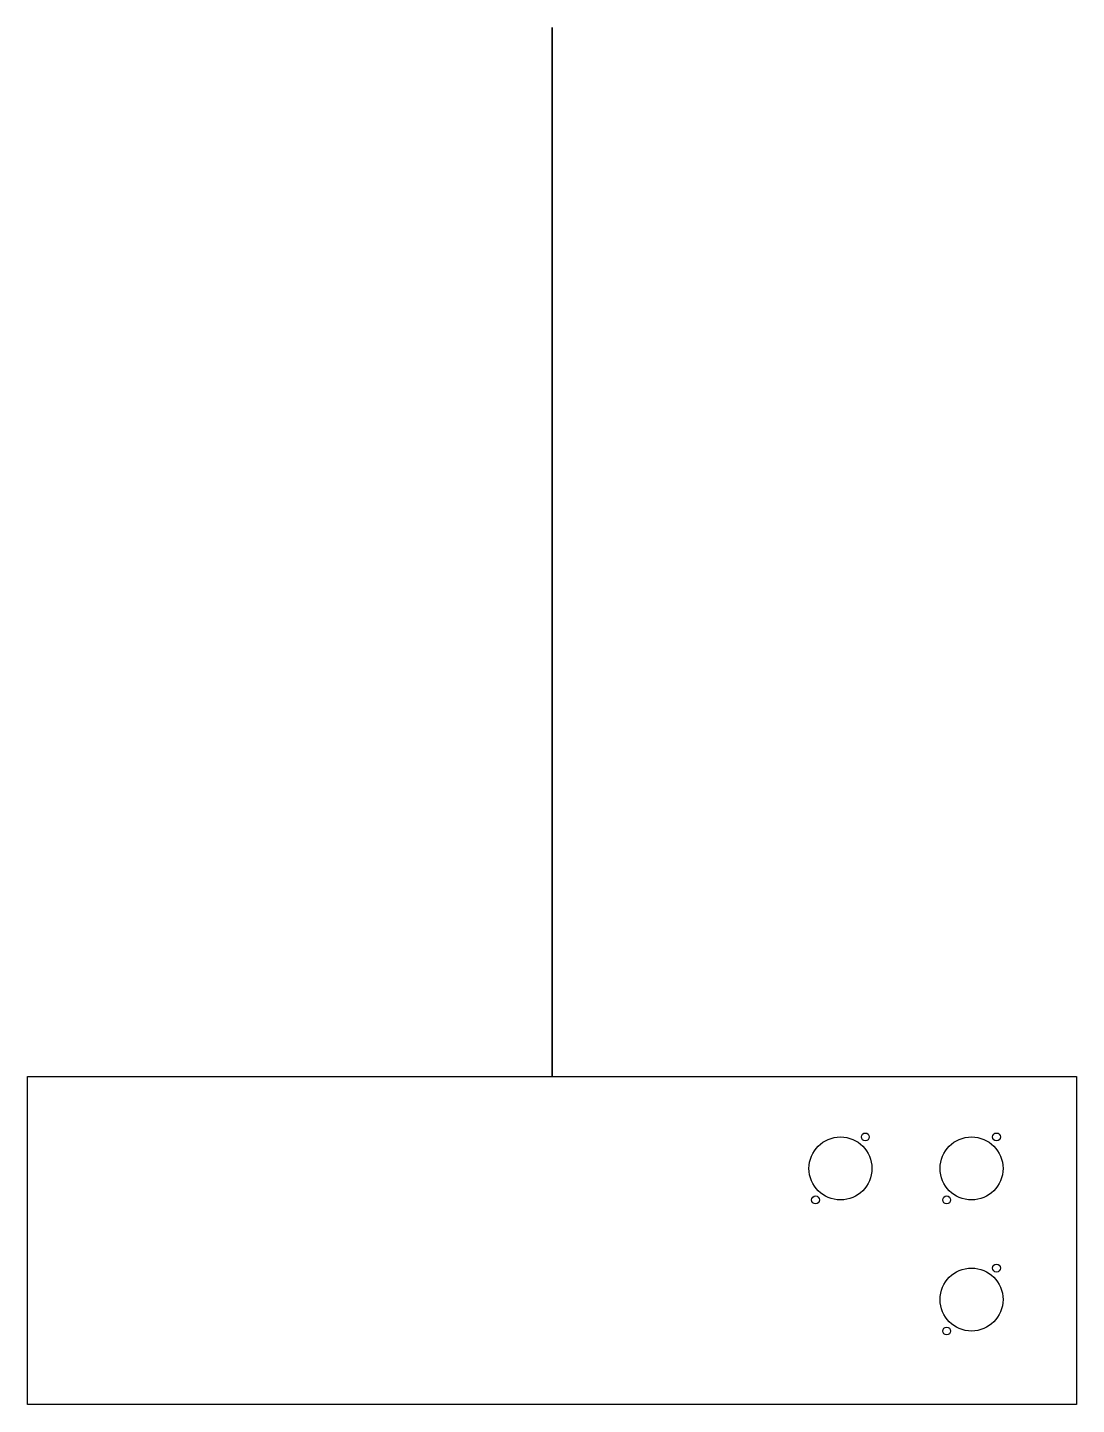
# Model space of a CAD drawing. Header units: millimetres. Extents: x -200 to 200, y 0 to 525.
import ezdxf

# ---------------------------------------------------------------- set-up
doc = ezdxf.new("R2010")
doc.units = ezdxf.units.MM
doc.layers.get('0').update_dxf_attribs({"color": 254, "true_color": 0xc2ced6})

msp = doc.modelspace()

# ---------------------------------------------------------------- linework, layer by layer
for points in [[(0, 125), (0, 125), (0, 525), (0, 525)], [(-200, 125), (200, 125), (200, 0), (-200, 0)]]:
    msp.add_lwpolyline(points, close=True)
for centre, radius in [((110, 90), 12), ((119.5, 102), 1.5), ((160, 90), 12), ((169.5, 102), 1.5), ((100.5, 78), 1.5), ((150.5, 78), 1.5), ((169.5, 52), 1.5), ((160, 40), 12), ((150.5, 28), 1.5)]:
    msp.add_circle(centre, radius)

doc.saveas('drawing.dxf')
